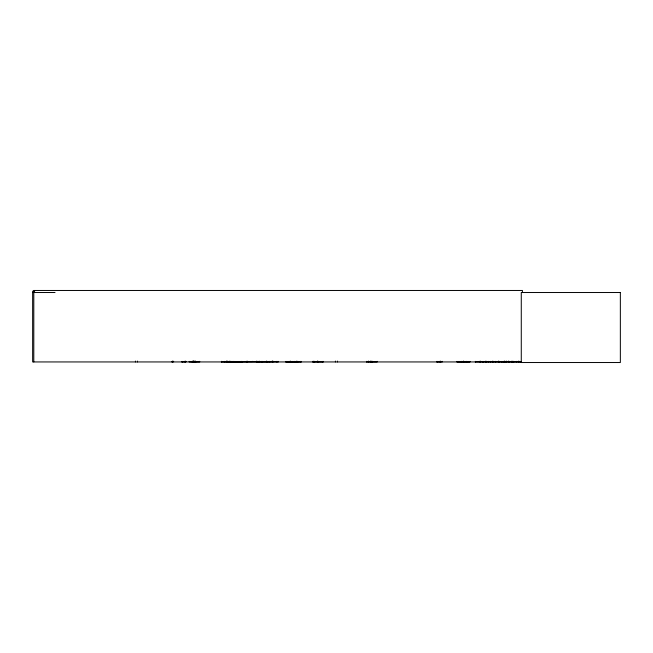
<?xml version="1.0" encoding="UTF-8"?>
<svg xmlns="http://www.w3.org/2000/svg" width="653" height="653" viewBox="0 0 653 653"><rect width="100%" height="100%" fill="white"/><g stroke="black" fill="none" stroke-linecap="round" stroke-linejoin="round"><path stroke-width="0.98" d="M221.522 361.362L221.449 361.942L252.311 361.917L252.311 361.362M231.921 361.917L232.019 361.362M322.982 361.942L322.99 361.362L323.055 361.942L312.485 361.917L312.485 361.362M377.148 361.362L377.14 361.942L366.651 361.917M221.457 361.852L221.424 361.362M366.643 361.868L366.643 361.362M436.849 361.942L442.261 361.868L442.326 361.362M269.42 361.852L269.436 361.411L269.485 361.942M475.237 361.868L521.118 361.917M285.761 361.942L301.343 361.884M185.681 361.868L185.746 361.411M171.861 361.917L172.302 361.411M258.319 361.852L258.27 361.411M482.934 361.868L482.991 361.411L483.04 361.942M495.619 361.868L495.676 361.411M501.602 361.868L501.651 361.411L501.708 361.942M286.12 361.868L286.177 361.411L286.234 361.942M292.209 361.868L292.266 361.411L292.332 361.942M181.771 361.868L185.746 361.795M182.138 361.868L182.211 361.411L182.277 361.942M34.691 291.205L32.65 291.205L32.65 361.942L521.404 361.942M32.65 292.52L55.048 292.52M229.44 361.484L242.516 361.484M257.674 361.484L270.742 361.484M286.349 361.484L299.425 361.484M456.912 361.484L469.989 361.484M229.415 361.672L242.541 361.672M257.649 361.672L270.775 361.656M286.324 361.656L299.449 361.656M456.888 361.656L470.013 361.656M278.08 361.795L252.972 361.868L252.899 361.362M456.896 361.901L469.997 361.901M195.843 361.868L195.769 361.411M192.668 361.868L192.774 361.215M192.3 361.868L192.235 361.411M509.234 361.868L509.185 361.411L509.136 361.942M503.251 361.868L503.202 361.411M513.846 361.852L513.797 361.362M262.033 361.868L262 361.411M466.715 361.852L466.675 361.362M522.424 292.52L522.424 290.471L33.801 290.471L33.801 361.942M518.915 361.215L518.915 361.942M518.547 361.215L518.547 361.942M516.556 361.362L516.556 361.942M513.478 361.362L513.478 361.942M512.148 361.215L512.148 361.942M511.895 361.215L511.895 361.942M508.867 361.215L508.867 361.942M508.548 361.215L508.548 361.942M508.312 361.362L508.312 361.942M506.377 361.215L506.377 361.942M506.116 361.215L506.116 361.942M504.834 361.362L504.834 361.942M504.598 361.215L504.598 361.942M504.287 361.215L504.287 361.942M503.153 361.362L503.153 361.942M499.357 361.362L499.357 361.942M498.745 361.215L498.745 361.942M498.484 361.215L498.484 361.942M495.725 361.362L495.725 361.942M492.966 361.215L492.966 361.942M492.705 361.215L492.705 361.942M490.468 361.362L490.468 361.942M488.297 361.362L488.297 361.942M486.052 361.215L486.052 361.942M485.799 361.215L485.799 361.942M480.281 361.215L480.281 361.942M480.02 361.215L480.02 361.942M475.613 361.362L475.613 361.942M463.646 361.215L463.646 361.942M463.459 361.215L463.459 361.942M461.451 361.362L461.451 361.942M440.31 361.215L440.31 361.942M440.13 361.215L440.13 361.942M437.102 361.362L437.102 361.942M372.071 361.215L372.088 361.942M371.704 361.215L371.72 361.942M370.439 361.068L370.439 361.942M368.398 361.068L368.398 361.942M337.479 361.068L337.479 361.942M335.43 361.068L335.43 361.942M317.929 361.215L317.978 361.942M317.611 361.215L317.611 361.942M317.562 361.215L317.562 361.942M314.64 361.362L314.64 361.942M314.575 361.362L314.575 361.942M313.44 361.215L313.44 361.942M300.886 361.362L300.886 361.942M296.993 361.215L296.993 361.942M296.78 361.215L296.78 361.942M294.789 361.362L294.789 361.942M290.34 361.215L290.34 361.942M290.128 361.215L290.128 361.942M278.08 361.362L278.08 361.942M276.807 361.362L276.807 361.942M273.011 361.215L273.011 361.942M272.644 361.215L272.644 361.942M272.358 361.215L272.358 361.942M272.097 361.215L272.097 361.942M269.281 361.362L269.281 361.942M267.575 361.362L267.575 361.942M266.669 361.215L266.669 361.942M266.408 361.215L266.408 361.942M261.959 361.362L261.959 361.942M259.543 361.215L259.543 361.942M258.408 361.362L258.343 361.942M256.996 361.215L256.996 361.942M256.686 361.215L256.686 361.942M247.242 361.215L247.242 361.942M246.883 361.215L246.883 361.942M241.814 361.362L241.814 361.942M233.847 361.362L233.847 361.942M230.06 361.215L230.06 361.942M229.75 361.215L229.75 361.942M227.473 361.215L227.473 361.942M226.95 361.215L226.893 361.942M226.869 361.215L226.869 361.942M226.534 361.215L226.583 361.942M224.787 361.362L224.787 361.942M199.704 361.362L199.696 361.942L189.199 361.917L189.199 361.362M195.704 361.362L195.704 361.942M195.41 361.068L195.41 361.942M194.627 361.215L194.643 361.942M194.259 361.215L194.276 361.942M193.5 361.068L193.5 361.942M193.37 361.068L193.37 361.942M192.896 361.215L192.896 361.942M192.162 361.362L192.162 361.942M185.819 361.362L185.819 361.942M185.207 361.215L185.207 361.942M185.085 361.215L185.085 361.942M173.576 361.215L173.576 361.942M172.498 361.068L172.498 361.942M172.441 361.362L172.376 361.942M137.489 361.068L137.489 361.942M135.449 361.068L135.449 361.942M620.35 292.52L521.274 292.52L521.274 362.529L620.35 362.529L620.35 292.52M228.672 361.942L228.672 361.362L228.607 361.942"/></g></svg>
